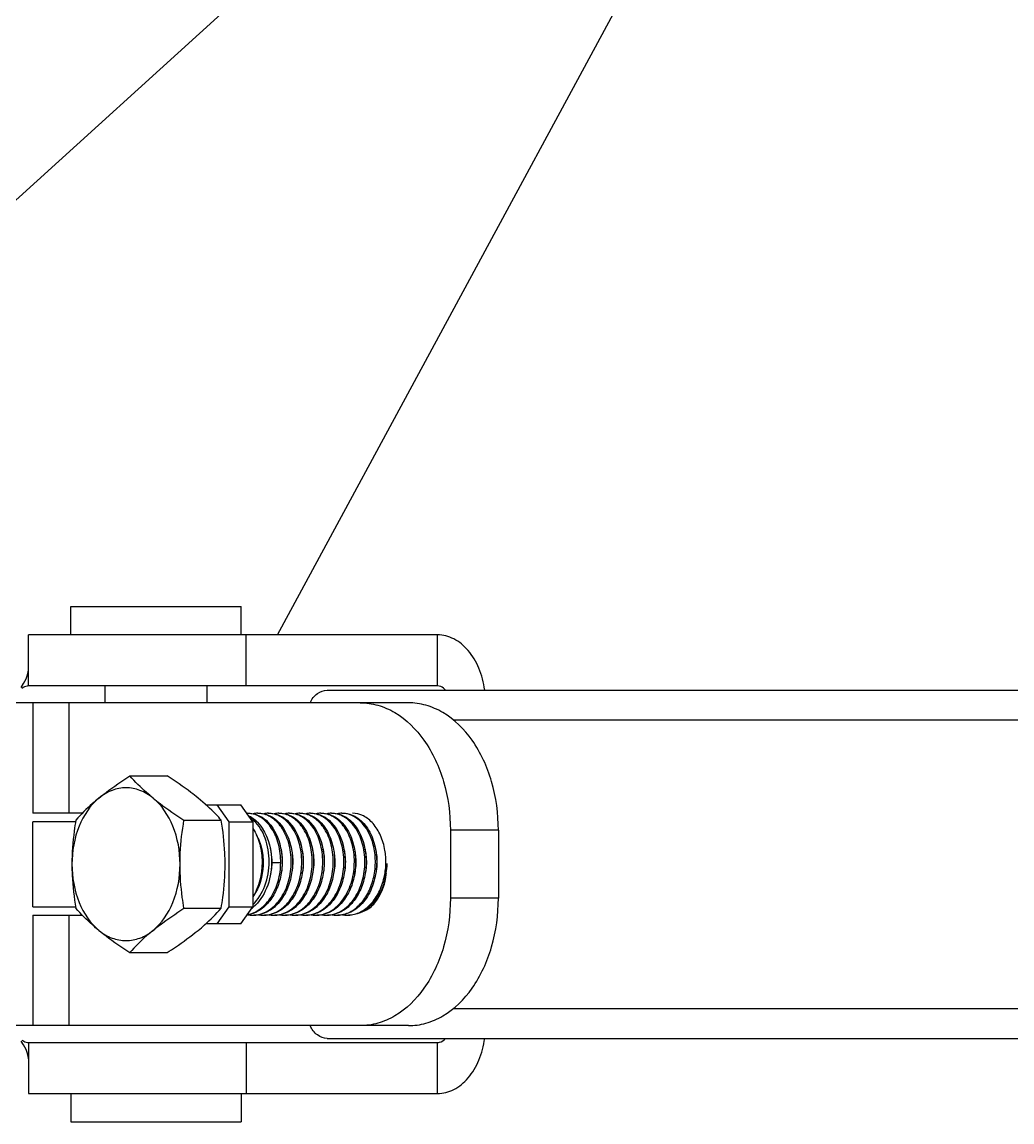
# Model space of a CAD drawing. Extents: x 1382187 to 1725648, y 860327 to 1571294.
# Drawn here: x 1510194 to 1511231, y 1227966 to 1229119 of the extents above; entities that cross this region are included whole.
import ezdxf

# ---------------------------------------------------------------- set-up
doc = ezdxf.new("R2010")
doc.units = 0
doc.header["$LTSCALE"] = 1000
doc.header["$MEASUREMENT"] = 0
doc.layers.add('W_DIM', color=4, linetype='Continuous')
doc.styles.get("Standard").update_dxf_attribs({"font": 'gbenor.shx', "bigfont": 'gbcbig.shx'})
doc.dimstyles.get("Standard").update_dxf_attribs({"dimtxt": 0.18, "dimasz": 0.18, "dimexe": 0.18, "dimexo": 0.0625, "dimgap": 0.09, "dimtad": 0, "dimtih": 1, "dimtoh": 1, "dimdec": 4, "dimzin": 0, "dimdsep": 46, "dimtxsty": 'Standard', "dimcen": 0.09, "dimadec": 0, "dimazin": 0, "dimtfac": 1, "dimtdec": 4, "dimtofl": 0, "dimtmove": 0, "dimatfit": 3, "dimfxl": 0, "dimtolj": 1, "dimtzin": 0, "dimarcsym": 0})

msp = doc.modelspace()

# ---------------------------------------------------------------- linework, layer by layer
at = {"linetype": 'Continuous'}
for p, q in [((1510244.7, 1228476.7), (1510244.7, 1228506.5)), ((1510423.3, 1228476.7), (1510423.3, 1228506.5)), ((1510200.5, 1228423.3), (1510200.5, 1228476.7)), ((1510628.8, 1228476.7), (1510200.5, 1228476.7)), ((1510428.4, 1228423.3), (1510428.4, 1228476.7)), ((1510628.8, 1228423.3), (1510628.8, 1228476.7)), ((1510628.8, 1228423.3), (1510200.5, 1228423.3)), ((1510280.6, 1228405.6), (1510280.6, 1228423.3)), ((1510387.4, 1228405.6), (1510387.4, 1228423.3)), ((1510513.3, 1228418.9), (1513464.7, 1228418.9)), ((1510547.9, 1228405.6), (1510139.9, 1228405.6)), ((1510205, 1228405.6), (1510205, 1228289.9)), ((1510242.8, 1228405.6), (1510242.8, 1228289.9)), ((1510598.3, 1228405.6), (1510547.9, 1228405.6)), ((1510645.3, 1228387.8), (1513154.7, 1228387.8)), ((1510306.6, 1228329), (1510345.7, 1228329)), ((1510386.3, 1228298.8), (1510422.8, 1228298.8)), ((1510397.6, 1228298.8), (1510410.2, 1228281)), ((1510435.4, 1228281), (1510422.8, 1228298.8)), ((1510256.7, 1228289.9), (1510205, 1228289.9)), ((1510205, 1228192), (1510205, 1228281)), ((1510249.7, 1228281), (1510205, 1228281)), ((1510363.3, 1228282.7), (1510402.3, 1228282.7)), ((1510410.2, 1228281), (1510410.2, 1228192)), ((1510410.2, 1228281), (1510435.4, 1228281)), ((1510435.4, 1228281), (1510435.4, 1228192)), ((1510642.3, 1228272.1), (1510642.3, 1228200.9)), ((1510692.6, 1228272.1), (1510642.3, 1228272.1)), ((1510692.6, 1228272.1), (1510692.6, 1228200.9)), ((1510455.2, 1228237.8), (1510455, 1228237.8)), ((1510464.6, 1228238.1), (1510455.2, 1228237.8)), ((1510692.6, 1228200.9), (1510642.3, 1228200.9)), ((1510205, 1228192), (1510249.8, 1228192)), ((1510363.3, 1228190.3), (1510402.3, 1228190.3)), ((1510410.2, 1228192), (1510397.6, 1228174.2)), ((1510410.2, 1228192), (1510435.4, 1228192)), ((1510422.8, 1228174.2), (1510435.4, 1228192)), ((1510558.8, 1228193.3), (1510558.7, 1228193.2)), ((1510205, 1228183.1), (1510205, 1228067.4)), ((1510205, 1228183.1), (1510256.7, 1228183.1)), ((1510242.8, 1228183.1), (1510242.8, 1228067.4)), ((1510422.8, 1228174.2), (1510386.3, 1228174.2)), ((1510306.6, 1228144), (1510345.7, 1228144)), ((1510645.3, 1228085.2), (1513154.7, 1228085.2)), ((1510547.9, 1228067.4), (1510139.9, 1228067.4)), ((1510598.3, 1228067.4), (1510547.9, 1228067.4)), ((1510200.5, 1228049.7), (1510200.5, 1227996.3)), ((1510200.5, 1228049.7), (1510628.8, 1228049.7)), ((1510428.4, 1228049.7), (1510428.4, 1227996.3)), ((1510513.3, 1228054.1), (1513464.7, 1228054.1)), ((1510628.8, 1227996.3), (1510628.8, 1228049.7)), ((1510200.5, 1227996.3), (1510628.8, 1227996.3)), ((1510244.7, 1227996.3), (1510244.7, 1227966.5)), ((1510423.3, 1227996.3), (1510423.3, 1227966.5))]:
    msp.add_line(p, q, dxfattribs=at)
for p, q in [((1510244.7, 1228506.5), (1510423.3, 1228506.5)), ((1510244.7, 1227966.5), (1510423.3, 1227966.5))]:
    msp.add_line(p, q)
for points in [[(1510192.6, 1228421.7), (1510195.3, 1228425.7), (1510197.9, 1228430.6), (1510199.4, 1228434.8), (1510200.2, 1228438), (1510200.5, 1228439.9), (1510200.5, 1228440.3)], [(1510200.5, 1228032.7), (1510200.5, 1228033.1), (1510200.2, 1228035), (1510199.4, 1228038.2), (1510197.9, 1228042.4), (1510195.3, 1228047.3), (1510192.6, 1228051.3)]]:
    msp.add_lwpolyline(points, dxfattribs=at)
for centre, radius, start, end in [((1510429.6, 1228265.7), 24.2, 90.0002, 91.1523), ((1510429.6, 1228265.6), 24.2, 86.7942, 89.9978), ((1510440.6, 1228265.3), 24.6, 90.048, 101.3296), ((1510440.6, 1228265.6), 24.2, 86.7948, 89.9978), ((1510451.7, 1228265.3), 24.6, 90.0486, 101.3889), ((1510451.6, 1228265.6), 24.2, 86.7953, 89.9977), ((1510462.7, 1228265.3), 24.6, 90.0485, 101.3698), ((1510462.6, 1228265.6), 24.2, 86.7955, 89.9977), ((1510473.7, 1228265.3), 24.6, 90.0482, 101.3466), ((1510473.7, 1228265.6), 24.2, 86.7949, 89.9977), ((1510484.7, 1228265.3), 24.6, 90.0488, 101.4019), ((1510484.7, 1228265.6), 24.2, 86.7954, 89.9977), ((1510495.7, 1228265.3), 24.6, 90.0485, 101.3836), ((1510495.7, 1228265.6), 24.2, 86.7954, 89.9977), ((1510506.7, 1228265.3), 24.6, 90.0523, 102.1493), ((1510506.7, 1228265.6), 24.2, 86.795, 89.9977), ((1510517.7, 1228265.3), 24.6, 90.0489, 101.4175), ((1510517.7, 1228265.6), 24.2, 86.7955, 89.9977), ((1510528.7, 1228265.3), 24.6, 90.0481, 101.3388), ((1510528.7, 1228265.6), 24.2, 86.795, 89.9978), ((1510502.1, 1228239.2), 72.7, 4.1257, 9.4027), ((1510379.7, 1228239), 75.3, 359.1399, 359.3167), ((1510392, 1228239), 63.2, 358.9629, 359.1986), ((1510500.1, 1228238.9), 74.7, 347.2993, 358.0279), ((1510499.6, 1228239), 75.2, 358.1063, 4.1306), ((1510499.3, 1228239), 75.4, 357.9987, 358.1134), ((1510500.8, 1228239), 75.3, 351.1719, 358.0614), ((1510500.8, 1228239), 75.3, 358.0532, 358.7181), ((1510426.1, 1228238.8), 62.1, 348.7877, 350.256), ((1510481.3, 1228238.7), 62, 347.8843, 350.3195), ((1510492.2, 1228238.8), 62.1, 349.0131, 350.0068), ((1510503.6, 1228238.5), 72.5, 344.3304, 351.1869), ((1510502.6, 1228232.7), 72.8, 348.6166, 355.814), ((1510506.1, 1228237.9), 69.9, 344.0044, 344.2949), ((1510409.7, 1228222), 40.1, 307.5195, 310.6239), ((1510435.1, 1228212.6), 29.5, 260.5385, 269.971), ((1510435.1, 1228212.3), 29.2, 270.0015, 272.6678), ((1510446.1, 1228212.6), 29.5, 260.5775, 269.9713), ((1510446.1, 1228212.3), 29.2, 270.0015, 272.6681), ((1510457.2, 1228212.6), 29.5, 260.4983, 269.9708), ((1510457.1, 1228212.3), 29.2, 270.0015, 272.6677), ((1510468.2, 1228212.6), 29.5, 260.3354, 269.9695), ((1510468.2, 1228212.3), 29.2, 270.0015, 272.668), ((1510479.2, 1228212.6), 29.5, 260.555, 269.9711), ((1510479.2, 1228212.3), 29.2, 270.0015, 272.6678), ((1510490.2, 1228212.6), 29.5, 260.5143, 269.9708), ((1510490.2, 1228212.3), 29.2, 270.0015, 272.6677), ((1510501.2, 1228212.6), 29.5, 260.5593, 269.9712), ((1510501.2, 1228212.3), 29.2, 270.0015, 272.668), ((1510512.2, 1228212.6), 29.5, 260.4778, 269.9708), ((1510512.2, 1228212.3), 29.2, 270.0015, 272.6677), ((1510523.2, 1228212.6), 29.5, 260.5247, 269.9709), ((1510523.2, 1228212.3), 29.2, 270.0015, 272.6677), ((1510534.2, 1228212.6), 29.5, 260.5751, 269.9713), ((1510534.2, 1228212.3), 29.2, 270.0015, 272.6681)]:
    msp.add_arc(centre, radius, start, end, dxfattribs=at)
for points, knots in [([(1510678.3, 1228418.9), (1510677.2, 1228426.8), (1510673.4, 1228441.6), (1510662.3, 1228460.5), (1510647.1, 1228473.5), (1510634.7, 1228476.7), (1510628.8, 1228476.7)], [0, 0, 0, 0, 0.287892, 0.552013, 0.786654, 1, 1, 1, 1]), ([(1510200.5, 1228423.3), (1510200, 1228423.3), (1510197.5, 1228423.1), (1510195.2, 1228421.8), (1510193.6, 1228420.7)], [0, 0, 0, 0, 0.222245, 1, 1, 1, 1]), ([(1510495.3, 1228405.6), (1510497.1, 1228409.4), (1510501.9, 1228415.9), (1510509.7, 1228418.9), (1510513.3, 1228418.9)], [0, 0, 0, 0, 0.538137, 1, 1, 1, 1]), ([(1510637.1, 1228419), (1510636.5, 1228419.7), (1510634.3, 1228422), (1510631.1, 1228423.3), (1510628.8, 1228423.3)], [0, 0, 0, 0, 0.274002, 1, 1, 1, 1]), ([(1510547.9, 1228405.6), (1510554.1, 1228405.6), (1510566.8, 1228403.8), (1510591.5, 1228393), (1510618.1, 1228366.3), (1510637.8, 1228322.6), (1510642.3, 1228289.3), (1510642.3, 1228272.1)], [0, 0, 0, 0, 0.103597, 0.210948, 0.445697, 0.712571, 1, 1, 1, 1]), ([(1510692.6, 1228272.1), (1510692.6, 1228289.3), (1510688.1, 1228322.6), (1510668.5, 1228366.3), (1510641.8, 1228393), (1510617.1, 1228403.8), (1510604.4, 1228405.6), (1510598.3, 1228405.6)], [0, 0, 0, 0, 0.287429, 0.554303, 0.789052, 0.896403, 1, 1, 1, 1]), ([(1510274.2, 1228305.8), (1510276.7, 1228307.8), (1510287.1, 1228316), (1510298.1, 1228323.5), (1510306.6, 1228329)], [0, 0, 0, 0, 0.237123, 1, 1, 1, 1]), ([(1510330.9, 1228305.8), (1510328.5, 1228307.7), (1510320, 1228315), (1510312.1, 1228322.9), (1510306.6, 1228329)], [0, 0, 0, 0, 0.268858, 1, 1, 1, 1]), ([(1510378, 1228305.8), (1510375.6, 1228307.8), (1510365.2, 1228316), (1510354.2, 1228323.5), (1510345.7, 1228329)], [0, 0, 0, 0, 0.237123, 1, 1, 1, 1]), ([(1510330.9, 1228305.8), (1510326.8, 1228309.2), (1510317.8, 1228314.6), (1510302.6, 1228317.5), (1510287.3, 1228314.6), (1510278.3, 1228309.2), (1510274.2, 1228305.8)], [0, 0, 0, 0, 0.257487, 0.5, 0.742513, 1, 1, 1, 1]), ([(1510274.2, 1228305.8), (1510265, 1228298.3), (1510250.4, 1228275.8), (1510245.9, 1228250.1), (1510245.9, 1228236.5)], [0, 0, 0, 0, 0.468341, 1, 1, 1, 1]), ([(1510274.2, 1228305.8), (1510271.9, 1228303.9), (1510263.4, 1228296.7), (1510255.5, 1228288.8), (1510250, 1228282.7)], [0, 0, 0, 0, 0.268858, 1, 1, 1, 1]), ([(1510330.9, 1228305.8), (1510333.3, 1228303.9), (1510343.7, 1228295.7), (1510354.7, 1228288.2), (1510363.3, 1228282.7)], [0, 0, 0, 0, 0.237123, 1, 1, 1, 1]), ([(1510359.2, 1228236.5), (1510359.2, 1228250.1), (1510354.8, 1228275.8), (1510340.1, 1228298.3), (1510330.9, 1228305.8)], [0, 0, 0, 0, 0.531659, 1, 1, 1, 1]), ([(1510402.3, 1228282.7), (1510400.5, 1228284.7), (1510393, 1228292.9), (1510384.7, 1228300.4), (1510378, 1228305.8)], [0, 0, 0, 0, 0.2325, 1, 1, 1, 1]), ([(1510250, 1228282.7), (1510249.4, 1228278.9), (1510247.1, 1228263.6), (1510245.9, 1228248.1), (1510245.9, 1228236.5)], [0, 0, 0, 0, 0.248681, 1, 1, 1, 1]), ([(1510359.2, 1228236.5), (1510359.2, 1228240.4), (1510359.5, 1228255.9), (1510361.4, 1228271.3), (1510363.3, 1228282.7)], [0, 0, 0, 0, 0.251248, 1, 1, 1, 1]), ([(1510406.4, 1228236.5), (1510406.4, 1228240.4), (1510406, 1228255.9), (1510404.2, 1228271.3), (1510402.3, 1228282.7)], [0, 0, 0, 0, 0.251248, 1, 1, 1, 1]), ([(1510449.2, 1228282.5), (1510456.4, 1228276.2), (1510463.7, 1228261.9), (1510466.6, 1228241.6), (1510465.4, 1228225), (1510460.6, 1228209.6), (1510452.7, 1228196.5), (1510442.2, 1228187.1), (1510433.6, 1228183.9), (1510429.4, 1228183.4)], [0, 0, 0, 0, 0.238806, 0.375378, 0.515068, 0.651187, 0.778286, 0.893865, 1, 1, 1, 1]), ([(1510431, 1228289.9), (1510434.2, 1228289.9), (1510440.9, 1228288.5), (1510446.7, 1228284.8), (1510449.2, 1228282.5)], [0, 0, 0, 0, 0.482388, 1, 1, 1, 1]), ([(1510464.6, 1228238.1), (1510464.7, 1228244.6), (1510463.3, 1228257.3), (1510456.3, 1228273.9), (1510445.3, 1228286), (1510435.6, 1228289.6), (1510431, 1228289.8)], [0, 0, 0, 0, 0.291821, 0.560232, 0.794326, 1, 1, 1, 1]), ([(1510431, 1228287.3), (1510431.7, 1228287), (1510434.2, 1228285.7), (1510436.6, 1228283.9), (1510438.2, 1228282.5)], [0, 0, 0, 0, 0.243018, 1, 1, 1, 1]), ([(1510435.5, 1228193.9), (1510441, 1228199.5), (1510449.7, 1228214.1), (1510453.9, 1228238.9), (1510450.1, 1228263.2), (1510441.8, 1228277.2), (1510436.5, 1228282.1)], [0, 0, 0, 0, 0.245715, 0.512956, 0.773315, 1, 1, 1, 1]), ([(1510436.5, 1228183.1), (1510441.6, 1228183.4), (1510452.4, 1228186.9), (1510464.9, 1228199.3), (1510473.2, 1228216.5), (1510476.5, 1228236.3), (1510474.6, 1228256.1), (1510467.7, 1228273.3), (1510456.7, 1228285.8), (1510446.7, 1228289.6), (1510442, 1228289.8)], [0, 0, 0, 0, 0.109411, 0.23076, 0.366314, 0.510391, 0.653213, 0.784895, 0.899597, 1, 1, 1, 1]), ([(1510460.3, 1228282.5), (1510467.7, 1228275.9), (1510475.1, 1228260.8), (1510477.7, 1228239.6), (1510475.9, 1228222.5), (1510470.4, 1228206.7), (1510461.5, 1228193.9), (1510449.9, 1228185.2), (1510440.8, 1228183.1), (1510436.5, 1228183.1)], [0, 0, 0, 0, 0.241302, 0.379446, 0.520006, 0.655788, 0.781304, 0.89482, 1, 1, 1, 1]), ([(1510438.2, 1228282.5), (1510440.9, 1228280.1), (1510451.4, 1228267.6), (1510455.2, 1228250.6), (1510455, 1228238.1)], [0, 0, 0, 0, 0.224306, 1, 1, 1, 1]), ([(1510442, 1228289.9), (1510445.2, 1228289.9), (1510452, 1228288.5), (1510457.7, 1228284.8), (1510460.3, 1228282.5)], [0, 0, 0, 0, 0.482394, 1, 1, 1, 1]), ([(1510447.5, 1228183.1), (1510452.6, 1228183.4), (1510463.4, 1228186.9), (1510475.9, 1228199.3), (1510484.2, 1228216.5), (1510487.5, 1228236.3), (1510485.6, 1228256.1), (1510478.7, 1228273.3), (1510467.7, 1228285.8), (1510457.7, 1228289.6), (1510453, 1228289.8)], [0, 0, 0, 0, 0.109411, 0.23076, 0.366309, 0.510386, 0.653207, 0.784895, 0.899597, 1, 1, 1, 1]), ([(1510471.3, 1228282.5), (1510478.7, 1228275.9), (1510486.2, 1228260.8), (1510488.7, 1228239.6), (1510486.9, 1228222.5), (1510481.4, 1228206.7), (1510472.5, 1228193.9), (1510460.9, 1228185.2), (1510451.8, 1228183.1), (1510447.5, 1228183.1)], [0, 0, 0, 0, 0.241317, 0.379461, 0.520014, 0.655792, 0.781306, 0.894819, 1, 1, 1, 1]), ([(1510453, 1228289.9), (1510456.2, 1228289.9), (1510463, 1228288.5), (1510468.7, 1228284.8), (1510471.3, 1228282.5)], [0, 0, 0, 0, 0.48237, 1, 1, 1, 1]), ([(1510458.5, 1228183.1), (1510463.6, 1228183.4), (1510474.4, 1228186.9), (1510486.9, 1228199.3), (1510495.2, 1228216.5), (1510498.5, 1228236.3), (1510496.6, 1228256.1), (1510489.8, 1228273.3), (1510478.7, 1228285.8), (1510468.7, 1228289.6), (1510464, 1228289.8)], [0, 0, 0, 0, 0.109414, 0.230763, 0.366316, 0.510389, 0.653208, 0.784892, 0.899594, 1, 1, 1, 1]), ([(1510482.3, 1228282.5), (1510489.7, 1228275.9), (1510497.2, 1228260.8), (1510499.7, 1228239.6), (1510497.9, 1228222.5), (1510492.4, 1228206.7), (1510483.5, 1228193.9), (1510471.9, 1228185.2), (1510462.8, 1228183.1), (1510458.5, 1228183.1)], [0, 0, 0, 0, 0.24129, 0.379435, 0.519998, 0.655783, 0.781305, 0.89482, 1, 1, 1, 1]), ([(1510464, 1228289.9), (1510467.2, 1228289.9), (1510474, 1228288.5), (1510479.7, 1228284.8), (1510482.3, 1228282.5)], [0, 0, 0, 0, 0.482394, 1, 1, 1, 1]), ([(1510469.5, 1228183.1), (1510474.6, 1228183.4), (1510485.4, 1228186.9), (1510497.9, 1228199.3), (1510506.2, 1228216.5), (1510509.5, 1228236.3), (1510507.6, 1228256.1), (1510500.8, 1228273.3), (1510489.7, 1228285.8), (1510479.7, 1228289.6), (1510475, 1228289.8)], [0, 0, 0, 0, 0.109411, 0.230759, 0.366311, 0.510389, 0.653212, 0.784896, 0.899598, 1, 1, 1, 1]), ([(1510493.3, 1228282.5), (1510500.7, 1228275.9), (1510508.2, 1228260.8), (1510510.7, 1228239.6), (1510508.9, 1228222.5), (1510503.4, 1228206.7), (1510494.5, 1228193.9), (1510482.9, 1228185.2), (1510473.8, 1228183.1), (1510469.5, 1228183.1)], [0, 0, 0, 0, 0.241312, 0.379455, 0.520012, 0.655791, 0.781305, 0.89482, 1, 1, 1, 1]), ([(1510475, 1228289.9), (1510478.3, 1228289.9), (1510485, 1228288.5), (1510490.7, 1228284.8), (1510493.3, 1228282.5)], [0, 0, 0, 0, 0.482382, 1, 1, 1, 1]), ([(1510480.5, 1228183.1), (1510485.6, 1228183.4), (1510496.4, 1228186.9), (1510509, 1228199.3), (1510517.2, 1228216.5), (1510520.5, 1228236.3), (1510518.6, 1228256.1), (1510511.8, 1228273.3), (1510500.7, 1228285.8), (1510490.7, 1228289.6), (1510486, 1228289.8)], [0, 0, 0, 0, 0.109413, 0.230762, 0.36631, 0.510386, 0.653205, 0.784893, 0.899595, 1, 1, 1, 1]), ([(1510504.3, 1228282.5), (1510511.7, 1228275.9), (1510519.2, 1228260.8), (1510521.7, 1228239.6), (1510519.9, 1228222.5), (1510514.4, 1228206.7), (1510505.5, 1228193.9), (1510493.9, 1228185.2), (1510484.9, 1228183.1), (1510480.5, 1228183.1)], [0, 0, 0, 0, 0.241314, 0.379459, 0.520012, 0.655791, 0.781307, 0.89482, 1, 1, 1, 1]), ([(1510486, 1228289.9), (1510489.3, 1228289.9), (1510496, 1228288.5), (1510501.7, 1228284.8), (1510504.3, 1228282.5)], [0, 0, 0, 0, 0.482371, 1, 1, 1, 1]), ([(1510491.5, 1228183.1), (1510496.7, 1228183.4), (1510507.4, 1228186.9), (1510520, 1228199.3), (1510528.3, 1228216.5), (1510531.6, 1228236.3), (1510529.6, 1228256.1), (1510522.8, 1228273.3), (1510511.7, 1228285.8), (1510501.7, 1228289.6), (1510497, 1228289.8)], [0, 0, 0, 0, 0.109413, 0.230763, 0.366317, 0.51039, 0.65321, 0.784893, 0.899595, 1, 1, 1, 1]), ([(1510515.3, 1228282.5), (1510522.7, 1228275.9), (1510530.2, 1228260.8), (1510532.7, 1228239.6), (1510530.9, 1228222.5), (1510525.4, 1228206.7), (1510516.5, 1228193.9), (1510505, 1228185.2), (1510495.9, 1228183.1), (1510491.5, 1228183.1)], [0, 0, 0, 0, 0.241291, 0.379436, 0.519999, 0.655783, 0.781305, 0.89482, 1, 1, 1, 1]), ([(1510497.1, 1228289.9), (1510500.3, 1228289.9), (1510507, 1228288.5), (1510512.7, 1228284.8), (1510515.3, 1228282.5)], [0, 0, 0, 0, 0.482397, 1, 1, 1, 1]), ([(1510502.5, 1228183.1), (1510507.7, 1228183.4), (1510518.5, 1228186.9), (1510531, 1228199.3), (1510539.3, 1228216.5), (1510542.6, 1228236.3), (1510540.7, 1228256.1), (1510533.8, 1228273.3), (1510522.7, 1228285.8), (1510512.7, 1228289.6), (1510508, 1228289.8)], [0, 0, 0, 0, 0.10941, 0.230759, 0.36631, 0.510388, 0.653211, 0.784896, 0.899598, 1, 1, 1, 1]), ([(1510526.3, 1228282.5), (1510533.8, 1228275.9), (1510541.2, 1228260.8), (1510543.7, 1228239.6), (1510542, 1228222.5), (1510536.4, 1228206.7), (1510527.5, 1228193.9), (1510516, 1228185.2), (1510506.9, 1228183.1), (1510502.6, 1228183.1)], [0, 0, 0, 0, 0.241321, 0.379464, 0.520018, 0.655795, 0.781306, 0.894819, 1, 1, 1, 1]), ([(1510508.1, 1228289.9), (1510511.3, 1228289.9), (1510518, 1228288.5), (1510523.7, 1228284.8), (1510526.3, 1228282.5)], [0, 0, 0, 0, 0.482371, 1, 1, 1, 1]), ([(1510513.5, 1228183.1), (1510518.7, 1228183.4), (1510529.5, 1228186.9), (1510542, 1228199.3), (1510550.3, 1228216.5), (1510553.6, 1228236.3), (1510551.7, 1228256.1), (1510544.8, 1228273.3), (1510533.7, 1228285.8), (1510523.8, 1228289.6), (1510519.1, 1228289.8)], [0, 0, 0, 0, 0.109414, 0.230762, 0.366312, 0.510386, 0.653204, 0.784891, 0.899595, 1, 1, 1, 1]), ([(1510537.3, 1228282.5), (1510544.8, 1228275.9), (1510552.2, 1228260.8), (1510554.7, 1228239.6), (1510553, 1228222.5), (1510547.4, 1228206.7), (1510538.6, 1228193.9), (1510527, 1228185.2), (1510517.9, 1228183.1), (1510513.6, 1228183.1)], [0, 0, 0, 0, 0.241301, 0.379446, 0.520004, 0.655787, 0.781306, 0.894819, 1, 1, 1, 1]), ([(1510519.1, 1228289.9), (1510522.3, 1228289.9), (1510529, 1228288.5), (1510534.7, 1228284.8), (1510537.3, 1228282.5)], [0, 0, 0, 0, 0.48238, 1, 1, 1, 1]), ([(1510530.1, 1228289.9), (1510532.4, 1228289.9), (1510537.3, 1228289.2), (1510546.7, 1228284.8), (1510556.8, 1228274.1), (1510564, 1228256.6), (1510566, 1228236.4), (1510562.6, 1228216.2), (1510554, 1228198.7), (1510540.9, 1228186.3), (1510529.8, 1228183.1), (1510524.6, 1228183.1)], [0, 0, 0, 0, 0.049449, 0.100956, 0.214949, 0.346477, 0.489675, 0.634208, 0.769827, 0.890789, 1, 1, 1, 1]), ([(1510524.6, 1228183.1), (1510528.8, 1228183.3), (1510537.7, 1228185.8), (1510548.9, 1228194.7), (1510557.4, 1228207.6), (1510562.7, 1228223.1), (1510564.4, 1228240), (1510561.8, 1228260.9), (1510554.5, 1228275.7), (1510547.2, 1228282.2)], [0, 0, 0, 0, 0.105385, 0.219488, 0.34542, 0.481197, 0.621395, 0.759049, 1, 1, 1, 1]), ([(1510547.2, 1228282.2), (1510544.8, 1228284.4), (1510539.4, 1228288.1), (1510533.1, 1228289.7), (1510530.1, 1228289.8)], [0, 0, 0, 0, 0.517722, 1, 1, 1, 1]), ([(1510573.8, 1228251), (1510572.9, 1228256.4), (1510570, 1228266.4), (1510562.3, 1228279.1), (1510552, 1228287.7), (1510543.6, 1228289.9), (1510539.7, 1228289.9)], [0, 0, 0, 0, 0.291651, 0.555731, 0.788679, 1, 1, 1, 1]), ([(1510435.5, 1228273.8), (1510438.7, 1228268.8), (1510443.6, 1228257.3), (1510446.7, 1228232.5), (1510442, 1228212.9), (1510435.4, 1228202.2)], [0, 0, 0, 0, 0.237857, 0.495496, 1, 1, 1, 1]), ([(1510438.9, 1228267.3), (1510441.6, 1228262.7), (1510445.5, 1228252), (1510447.3, 1228229.8), (1510442.4, 1228212.4), (1510436, 1228203.2)], [0, 0, 0, 0, 0.239537, 0.497847, 1, 1, 1, 1]), ([(1510453.6, 1228253.3), (1510453.9, 1228252.1), (1510454.9, 1228247.1), (1510455.3, 1228241.9), (1510455.2, 1228238.1)], [0, 0, 0, 0, 0.245441, 1, 1, 1, 1]), ([(1510464.9, 1228251.6), (1510465.3, 1228249.7), (1510466.6, 1228242), (1510466.3, 1228234), (1510465.3, 1228228.2)], [0, 0, 0, 0, 0.24614, 1, 1, 1, 1]), ([(1510475.9, 1228251.7), (1510476.3, 1228249.8), (1510477.6, 1228242), (1510477.3, 1228234.1), (1510476.3, 1228228.2)], [0, 0, 0, 0, 0.246098, 1, 1, 1, 1]), ([(1510486.8, 1228252.2), (1510487.3, 1228250.2), (1510488.6, 1228242.3), (1510488.4, 1228234.2), (1510487.4, 1228228.2)], [0, 0, 0, 0, 0.245865, 1, 1, 1, 1]), ([(1510497.7, 1228252.8), (1510498.2, 1228250.6), (1510499.8, 1228241.7), (1510499.3, 1228232.5), (1510497.9, 1228225.9)], [0, 0, 0, 0, 0.245825, 1, 1, 1, 1]), ([(1510508.6, 1228253.2), (1510509.1, 1228251.2), (1510510.7, 1228242.6), (1510510.4, 1228233.8), (1510509.2, 1228227.4)], [0, 0, 0, 0, 0.2454, 1, 1, 1, 1]), ([(1510520, 1228251.8), (1510520.4, 1228249.9), (1510521.6, 1228242), (1510521.4, 1228233.9), (1510520.3, 1228228)], [0, 0, 0, 0, 0.246065, 1, 1, 1, 1]), ([(1510531, 1228251.6), (1510531.4, 1228249.7), (1510532.6, 1228242), (1510532.4, 1228234), (1510531.4, 1228228.2)], [0, 0, 0, 0, 0.246155, 1, 1, 1, 1]), ([(1510542, 1228251.8), (1510542.4, 1228249.9), (1510543.6, 1228242.1), (1510543.4, 1228234.1), (1510542.4, 1228228.3)], [0, 0, 0, 0, 0.246058, 1, 1, 1, 1]), ([(1510552.9, 1228252.4), (1510553.3, 1228250.4), (1510554.7, 1228242.4), (1510554.4, 1228234), (1510553.4, 1228228)], [0, 0, 0, 0, 0.245788, 1, 1, 1, 1]), ([(1510563.8, 1228252.8), (1510564.2, 1228250.8), (1510565.8, 1228242.2), (1510565.4, 1228233.3), (1510564.2, 1228226.9)], [0, 0, 0, 0, 0.245648, 1, 1, 1, 1]), ([(1510245.9, 1228236.5), (1510245.9, 1228232.6), (1510246.3, 1228217.1), (1510248.1, 1228201.7), (1510250, 1228190.3)], [0, 0, 0, 0, 0.251248, 1, 1, 1, 1]), ([(1510245.9, 1228236.5), (1510245.9, 1228222.9), (1510250.4, 1228197.1), (1510265, 1228174.7), (1510274.2, 1228167.1)], [0, 0, 0, 0, 0.531659, 1, 1, 1, 1]), ([(1510330.9, 1228167.1), (1510340.1, 1228174.7), (1510354.8, 1228197.1), (1510359.2, 1228222.9), (1510359.2, 1228236.5)], [0, 0, 0, 0, 0.468341, 1, 1, 1, 1]), ([(1510363.3, 1228190.3), (1510362.6, 1228194.1), (1510360.3, 1228209.4), (1510359.2, 1228224.9), (1510359.2, 1228236.5)], [0, 0, 0, 0, 0.248681, 1, 1, 1, 1]), ([(1510402.3, 1228190.3), (1510402.9, 1228194.1), (1510405.2, 1228209.4), (1510406.4, 1228224.9), (1510406.4, 1228236.5)], [0, 0, 0, 0, 0.248681, 1, 1, 1, 1]), ([(1510429.6, 1228183.6), (1510434.5, 1228184.6), (1510444.4, 1228189.3), (1510455.6, 1228202.1), (1510462.8, 1228219), (1510464.6, 1228231.6), (1510464.6, 1228238.1)], [0, 0, 0, 0, 0.215857, 0.456017, 0.721227, 1, 1, 1, 1]), ([(1510455, 1228237.8), (1510454.9, 1228228.9), (1510451.7, 1228211.7), (1510442, 1228196.8), (1510435.8, 1228191.5)], [0, 0, 0, 0, 0.525716, 1, 1, 1, 1]), ([(1510535.6, 1228183.1), (1510539.8, 1228183.3), (1510548.6, 1228185.8), (1510559.7, 1228194.5), (1510568.2, 1228207.2), (1510571.7, 1228217.2), (1510572.9, 1228222.5)], [0, 0, 0, 0, 0.219273, 0.456424, 0.717944, 1, 1, 1, 1]), ([(1510573.3, 1228218.6), (1510572.6, 1228216.1), (1510569.4, 1228206.9), (1510564, 1228198.3), (1510558.8, 1228193.3)], [0, 0, 0, 0, 0.264817, 1, 1, 1, 1]), ([(1510559.7, 1228192.3), (1510561.3, 1228193.9), (1510567.9, 1228201.4), (1510572.1, 1228210.9), (1510574, 1228218.4)], [0, 0, 0, 0, 0.23319, 1, 1, 1, 1]), ([(1510642.3, 1228200.9), (1510642.3, 1228183.7), (1510637.8, 1228150.4), (1510618.1, 1228106.7), (1510591.5, 1228080), (1510566.8, 1228069.2), (1510554.1, 1228067.4), (1510547.9, 1228067.4)], [0, 0, 0, 0, 0.287429, 0.554303, 0.789052, 0.896403, 1, 1, 1, 1]), ([(1510598.3, 1228067.4), (1510604.4, 1228067.4), (1510617.1, 1228069.2), (1510641.8, 1228080), (1510668.5, 1228106.7), (1510688.1, 1228150.4), (1510692.6, 1228183.7), (1510692.6, 1228200.9)], [0, 0, 0, 0, 0.103597, 0.210948, 0.445697, 0.712571, 1, 1, 1, 1]), ([(1510274.2, 1228167.1), (1510271.9, 1228169), (1510263.4, 1228176.3), (1510255.5, 1228184.2), (1510250, 1228190.3)], [0, 0, 0, 0, 0.268858, 1, 1, 1, 1]), ([(1510330.9, 1228167.1), (1510333.3, 1228169.1), (1510343.7, 1228177.3), (1510354.7, 1228184.8), (1510363.3, 1228190.3)], [0, 0, 0, 0, 0.237123, 1, 1, 1, 1]), ([(1510378, 1228167.1), (1510380.4, 1228169), (1510388.9, 1228176.3), (1510396.8, 1228184.2), (1510402.3, 1228190.3)], [0, 0, 0, 0, 0.268858, 1, 1, 1, 1]), ([(1510558.7, 1228193.2), (1510555.5, 1228190.1), (1510548.4, 1228185), (1510539.7, 1228183.1), (1510535.6, 1228183.1)], [0, 0, 0, 0, 0.517736, 1, 1, 1, 1]), ([(1510550, 1228186.7), (1510550.8, 1228187), (1510554.3, 1228188.4), (1510557.5, 1228190.5), (1510559.7, 1228192.3)], [0, 0, 0, 0, 0.242775, 1, 1, 1, 1]), ([(1510274.2, 1228167.1), (1510276.7, 1228165.2), (1510287.1, 1228157), (1510298.1, 1228149.5), (1510306.6, 1228144)], [0, 0, 0, 0, 0.237123, 1, 1, 1, 1]), ([(1510274.2, 1228167.1), (1510278.3, 1228163.8), (1510287.3, 1228158.4), (1510302.6, 1228155.5), (1510317.8, 1228158.4), (1510326.8, 1228163.8), (1510330.9, 1228167.1)], [0, 0, 0, 0, 0.257487, 0.5, 0.742513, 1, 1, 1, 1]), ([(1510330.9, 1228167.1), (1510328.5, 1228165.3), (1510320, 1228158), (1510312.1, 1228150.1), (1510306.6, 1228144)], [0, 0, 0, 0, 0.268858, 1, 1, 1, 1]), ([(1510345.7, 1228144), (1510348.6, 1228145.9), (1510359.7, 1228153.2), (1510370.5, 1228161), (1510378, 1228167.1)], [0, 0, 0, 0, 0.261287, 1, 1, 1, 1]), ([(1510513.3, 1228054.1), (1510509.7, 1228054.1), (1510501.9, 1228057.1), (1510497.1, 1228063.6), (1510495.3, 1228067.4)], [0, 0, 0, 0, 0.461863, 1, 1, 1, 1]), ([(1510193.6, 1228052.3), (1510194.2, 1228051.9), (1510196.3, 1228050.5), (1510198.8, 1228049.7), (1510200.5, 1228049.7)], [0, 0, 0, 0, 0.289589, 1, 1, 1, 1]), ([(1510628.8, 1227996.3), (1510634.7, 1227996.3), (1510647.1, 1227999.5), (1510662.3, 1228012.5), (1510673.4, 1228031.4), (1510677.2, 1228046.2), (1510678.3, 1228054.1)], [0, 0, 0, 0, 0.213346, 0.447987, 0.712108, 1, 1, 1, 1]), ([(1510628.8, 1228049.7), (1510629.6, 1228049.7), (1510632.8, 1228050.1), (1510635.5, 1228052.1), (1510637.1, 1228054)], [0, 0, 0, 0, 0.236834, 1, 1, 1, 1])]:
    msp.add_open_spline(points, degree=3, knots=knots, dxfattribs=at)
for points in [[(1510436.5, 1228282.1), (1510435.3, 1228283.2), (1510434, 1228284.2), (1510432.6, 1228285.2)], [(1510455.2, 1228237.8), (1510455.1, 1228232.7), (1510454.4, 1228227.6), (1510453.1, 1228222.6)]]:
    msp.add_open_spline(points, degree=3, dxfattribs=at)

# ---------------------------------------------------------------- leaders
at = {"layer": 'W_DIM', "color": 7}
for points in [[(1510113.7, 1228865.4), (1511209.5, 1229860.6)], [(1510461.3, 1228476.7), (1511209.5, 1229860.6)]]:
    msp.add_leader(points, dimstyle='Standard', override={"dimgap": 20}, dxfattribs=at)

doc.saveas('drawing.dxf')
